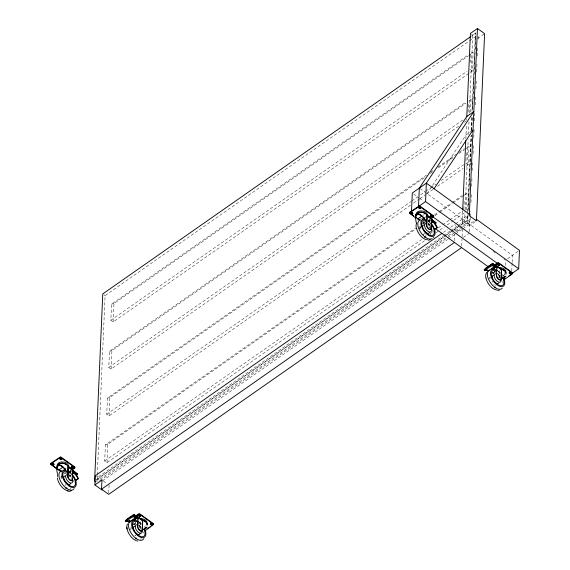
<?xml version="1.0" encoding="UTF-8"?>
<svg xmlns="http://www.w3.org/2000/svg" width="570" height="570" viewBox="0 0 570 570"><rect width="100%" height="100%" fill="white"/><g stroke="black" fill="none" stroke-linecap="round" stroke-linejoin="round"><path stroke-width="0.43" stroke-dasharray="2.85 2.14" d="M131.007 529.409L131.107 526.972M489.993 277.49L489.929 279.115M61.075 478.422L61.268 474.062M61.154 478.373L61.268 475.758M96.964 481.907L97.242 475.701M97.278 474.81L105.101 295.581L468.747 41.318M99.444 480.268L97.584 478.921L97.648 477.389L442.762 236.08M424.55 240.761L107.025 462.676L104.702 460.995L105.4 444.885L415.623 228.071M410.535 205.179L109.07 415.872L106.747 414.198L107.445 398.081L426.424 175.147M458.565 126.241L111.114 369.068L108.785 367.394L109.49 351.277L465.697 102.322M468.647 73.501L113.174 321.943L110.844 320.262L111.549 304.152L467.756 55.197M107.025 462.676L107.83 444.265L415.131 229.489M109.07 415.872L109.875 397.461L424.472 177.584M111.114 369.068L111.92 350.657L465.932 103.234M113.174 321.943L113.979 303.525L467.991 56.102M108.763 492.68L109.091 485.148M419.876 229.126L420.069 224.765M419.955 229.069L420.111 225.578M454.554 240.754L454.846 234.056M454.995 230.708L455.252 224.851M462.676 210.871L461.921 228.306L456.292 232.239M465.818 139.002L466.417 125.258M466.63 120.37L466.709 118.596M461.693 245.905L461.985 239.208M462.099 236.7L462.427 229.168M463.866 209.154L464.194 201.523M465.982 160.654L466.353 152.176M468.098 112.155L468.469 103.676M470.264 62.486L470.678 53.152L473.1 52.533L472.295 70.951L469.381 72.989M464.578 222.307L465.084 210.779M465.127 209.888L468.184 139.792M468.419 134.47L468.996 121.161M469.345 113.174L472.758 35.098L475.815 32.96L472.445 110.153L473.798 80.926M466.232 209.931L466.958 193.266L464.529 193.893M466.011 166.412L468.198 164.88L469.003 146.462L466.574 147.089M470.507 111.941L471.041 99.665L468.618 100.284M467.065 224.103L467.571 212.567M467.607 211.677L470.898 136.266M471.169 130.053L471.753 116.743M471.981 111.421L475.238 36.886M452.181 230.985L467.642 220.17L467.87 214.847M468.027 211.299L471.361 134.997M471.554 130.559L472.131 117.249M467.949 214.904L467.721 220.227L453.87 229.91M468.184 209.582L470.236 162.557M470.271 161.666L471.44 135.047M471.632 130.615L472.252 116.415M473.841 80.042L475.893 33.017L471.518 36.074M469.131 231.783L469.78 216.906M463.417 226.653L470.122 221.965L470.236 217.469M470.279 216.586L470.514 211.263M470.977 202.443L471.283 193.515M471.675 186.476L471.946 178.431M472.373 170.501L472.715 160.683M473.107 153.643L473.378 145.599M473.805 137.676L474.076 129.632M474.539 120.819L474.774 113.658M475.238 104.844L475.508 96.8M475.936 88.877L476.242 79.943M476.67 72.02L476.983 63.085M477.368 56.045L477.639 48.001M478.102 39.188L478.223 34.692M494.482 272.702L494.539 271.406L494.781 272.481M504.764 275.089L504.885 272.46M505.191 265.442L505.376 261.06M511.76 271.049L512.109 263.155M512.145 262.278L512.451 255.26L467.129 222.571L462.028 226.14M135.76 522.697L135.603 523.752L135.66 522.455L135.902 523.524M430.735 234.683L430.913 233.465M65.422 484.992L65.522 484.536M424.301 233.942L424.401 233.486M427.058 193.658L465.996 134.919L472.323 130.494M65.5 484.935L64.795 485.448M135.375 535.437L135.126 535.75L135.453 535.38M424.379 233.892L423.182 234.377M494.332 284.337L493.627 284.85M469.473 40.812L476.036 36.224M477.567 38.568L483.894 34.143M468.725 55.596L473.1 52.533M110.844 320.262L467.051 71.307M468.853 101.189L471.041 99.665M108.785 367.394L462.804 119.964M464.4 122.158L465.861 121.139M430.806 172.083L432.993 170.551M438.109 166.982L456.356 154.228M459.27 152.19L464.386 148.613M430.314 173.501L432.502 171.969M438.344 167.893L453.67 157.178M458.779 153.608L464.621 149.525M465.348 149.012L469.003 146.462M106.747 414.198L411.127 201.459M411.853 200.954L417.696 196.871M420.61 194.826L424.992 191.769M425.726 191.256L430.101 188.2M430.834 187.687L435.943 184.117M441.052 180.548L463.681 164.73M413.45 203.141L419.292 199.058M420.019 198.552L425.861 194.47M426.588 193.957L433.157 189.368M437.539 186.305L463.089 168.449M425.035 217.291L426.367 216.358M423.282 221.773L423.895 221.78M65.008 472.395L65.016 472.829M420.731 224.502L424.386 221.951M434.604 214.805L438.252 212.254M438.978 211.748L451.39 203.07M452.124 202.564L462.341 195.417M427.942 220.526L429.73 219.286M434.839 215.716L439.221 212.653M439.947 212.14L452.359 203.469M453.086 202.963L462.576 196.329M463.31 195.816L466.958 193.266M69.063 471.575L71.193 470.086M427.92 221.01L430.051 219.521M69.041 472.06L71.172 470.571M428.248 221.509L430.25 220.041M69.369 472.559L71.371 471.091M427.906 222.001L430.094 220.476M69.027 473.05L71.214 471.518M68.849 473.421L71.029 471.889M428.455 221.858L430.642 220.334M428.512 224.893L430.699 223.369M68.906 476.449L71.093 474.924M69.455 476.313L70.908 475.295M428.334 225.264L430.514 223.739M429.231 227.466L430.628 226.525M104.702 460.995L421.486 239.592M430.25 233.472L433.172 231.427M438.28 227.858L441.928 225.307M442.655 224.794L449.224 220.205M449.958 219.692L462.363 211.021M436.228 232.596L439.149 230.558M439.876 230.045L444.258 226.988M447.172 224.943L453.015 220.868M453.741 220.355L466.153 211.684M443.353 232.361L447.728 229.297M450.649 227.259L455.024 224.195M455.751 223.689L469.352 214.178M467.877 216.693L462.256 220.633L469.395 225.784L475.722 221.352M443.489 235.574L450.058 230.978M450.784 230.472L457.354 225.877M458.08 225.364L464.65 220.775L426.495 193.251M97.584 478.921L444.151 236.593M444.885 236.087L451.447 231.491M96.059 480.097L445.854 235.517M446.581 235.004L453.143 230.415M100.135 479.178L445.241 237.875M448.163 235.83L452.537 232.774M455.459 230.729L461.294 226.646M100.064 480.709L460.574 228.534M102.458 480.859L447.571 239.55M448.298 239.044L454.867 234.448M455.594 233.942L462.163 229.347M462.89 228.841L475.793 219.82M463.431 237.391L469.06 233.451M507.528 258.702L519.484 250.344M138.617 523.438L141.289 521.571M500.168 270.529L498.166 271.926A8.906 4.603 55 0 1 500.075 273.707M422.947 215.389L424.272 214.498M498.287 274.362L500.275 273.023L498.173 271.455M138.745 525.853L141.396 524.065L138.588 521.978M504.55 274.854L501.999 275.78M144.502 526.488L145.671 525.903M134.826 535.843L135.204 535.693M111.549 304.152L113.979 303.525M109.49 351.277L111.92 350.657M107.445 398.081L109.875 397.461M105.4 444.885L107.83 444.265M423.98 223.625L423.396 223.476M423.261 234.32L423.752 234.348M423.909 223.141L423.417 222.991M498.999 275.609L500.503 275.837M141.567 528.176L138.645 527.471L140.049 527.955M492.067 273.08L493.677 273.507M133.188 524.129L134.798 524.55M138.702 526.174L140.12 526.659M492.459 272.367L493.962 273.294M133.579 523.41L135.083 524.343L133.644 523.403M492.166 272.232L493.478 273.073M133.943 523.695L135.254 524.535M492.523 272.353L493.983 273.294M471.589 34.257L472.758 35.098M469.972 69.269L472.295 70.951M465.868 163.198L468.198 164.88M467.642 220.17L470.122 221.965M420.033 188.585L425.776 192.731M413.727 194.035L418.743 197.655M419.463 198.168L423.04 200.754M493.235 251.391L495.387 252.945M503.987 259.143L505.419 260.184M419.434 217.142L421.593 218.702M428.091 223.39L430.257 224.951M494.511 271.306L495.95 272.346M496.67 272.866L500.282 275.467M423.866 221.402L424.479 221.844A0.862 0.613 2.5 0 1 424.622 221.972M422.961 222.371L424.258 223.305L422.954 222.207M422.961 222.435L424.258 223.376M493.527 273.258L492.224 272.317L493.527 273.322M498.095 276.842L500.168 278.338M103.939 294.74L105.101 295.581M103.384 481.023L106.953 483.602M96.487 476.549L97.648 477.389M65.6 472.893L64.987 472.445A0.862 0.613 2.5 0 0 64.802 472.345M139.907 528.39L141.289 529.38M132.988 523.901L134.363 524.892M502.384 274.59L503.787 275.638M428.505 220.74L430.25 222.215M69.041 471.297L71.371 473.257M498.116 270.871L500.403 272.994M139.237 521.92L141.524 524.044M492.045 281.181L493.029 282.471M69.319 474.482A11.136 5.757 55 0 1 71.015 476.434M73.281 480.111A11.136 5.757 55 0 1 74.186 482.391M69.162 475.337A4.873 2.522 55 0 1 71.2 477.404M69.169 472.416A8.906 4.603 55 0 1 71.129 474.069M69.169 471.611A10.025 5.18 55 0 1 71.378 473.471M70.573 488.191A8.906 4.603 55 0 1 69.661 489.381M70.602 479.078A10.787 5.579 55 0 1 70.944 479.57M65.607 473.763A0.862 0.613 2.5 0 1 65.436 473.855M64.781 473.905A0.862 0.613 2.5 0 1 64.389 473.741M65.628 473.271A0.862 0.613 2.5 0 1 64.41 473.25M141.139 538.386A10.025 5.18 55 0 1 140.712 539.548M139.5 525.298A11.136 5.757 55 0 1 141.132 527.336M143.519 531.824A11.136 5.757 55 0 1 143.989 533.328M130.665 529.637A4.873 2.522 55 0 1 130.922 528.739M139.265 522.968A8.906 4.603 55 0 1 141.196 524.756M139.023 525.725A4.873 2.522 55 0 1 141.004 527.913M139.329 522.206A10.025 5.18 55 0 1 140.982 523.666M428.198 223.433A11.136 5.757 55 0 1 430.407 226.083M432.502 229.817A11.136 5.757 55 0 1 433.278 232.076M428.041 224.295A4.873 2.522 55 0 1 430.079 226.354M428.049 221.374A8.906 4.603 55 0 1 431.362 224.58M428.049 220.561A10.025 5.18 55 0 1 430.257 222.421M419.947 228.684A4.873 2.522 55 0 1 420.617 227.06M426.218 235.032A4.873 2.522 55 0 1 425.448 235.289M428.761 227.088A10.787 5.579 55 0 1 429.481 228.029M424.629 222.585A0.862 0.613 2.5 0 1 423.268 222.692M424.65 222.101A0.862 0.613 2.5 0 1 423.289 222.207M494.105 270.814A11.136 5.757 55 0 1 495.971 272.011M498.38 274.248A11.136 5.757 55 0 1 500.011 276.286M502.655 281.537A11.136 5.757 55 0 1 503.039 282.998M495.636 285.314A4.873 2.522 55 0 1 494.803 285.47M489.545 278.588A4.873 2.522 55 0 1 490.378 277.141M497.909 274.676A4.873 2.522 55 0 1 499.883 276.863M498.209 271.163A10.025 5.18 55 0 1 500.382 273.173M500.446 277.134L498.942 276.913L500.432 277.134"/><path stroke-width="0.85" d="M67.709 476.513L68.222 466.438L77.185 473.734C77.57 478.166 66.654 465.861 76.914 474.782M137.94 522.191L137.662 526.965L138.154 517.239L133.715 514.496L126.882 519.27M138.075 517.289L142.621 520.638L138.075 517.289L145.371 521.386L146.953 523.31L147.039 525.44M500.838 279.927L500.382 280.127C496.263 279.535 495.978 274.327 496.819 271.149M496.741 271.199L497.033 266.19L492.594 263.447L485.761 268.228L485.925 269.582M68.158 466.937L77.093 473.841L76.843 474.839M72.568 475.052L71.927 480.581M72.49 475.109L72.789 470.1L68.144 466.495M102.059 490.065L94.919 484.913L95.318 475.708L441.893 233.379M461.622 247.58L108.692 494.354L101.553 489.203L101.952 479.997L94.919 484.913M142.13 530.713L142.671 520.239M141.88 531.026L142.308 530.207L142.749 520.182L138.154 517.239L134.064 520.089L138.147 517.303M411.49 211.413L412.295 193.002L426.36 183.162L473.834 111.556L466.801 116.48L419.328 188.079L418.522 206.497L420.689 208.057M419.228 206.005L425.562 201.573L426.36 183.162L469.352 214.178M427.037 215.888L435.972 222.792M431.055 229.218L431.668 219.051L427.001 215.432L431.59 219.108M426.666 225.414C426.709 227.416 428.654 230.009 430.806 229.532L431.447 224.003M462.719 209.981L465.74 140.776M466.787 116.822L470.428 33.416L477.461 28.5L484.6 33.651L476.427 220.861L469.288 215.709L477.461 28.5M500.46 280.07C497.838 279.849 496.185 276.614 496.605 274.448M501.009 279.663L501.55 269.19L496.955 266.247L501.572 269.204M500.759 279.977L501.187 279.158L501.628 269.133C503.951 269.66 506.666 271.719 505.918 274.391M494.796 265.2L498.465 263.155L512.409 273.187L518.679 268.755L519.484 250.344L476.492 219.329M72.711 470.157C68.835 467.393 65.407 461.415 59.693 463.609C55.012 464.928 57.342 470.984 61.389 471.219L58.76 470.015L62.736 467.329M147.096 524.144C147.908 520.268 142.992 518.194 139.792 518.714M435.722 223.789L431.511 220.811L435.722 223.789L436.064 222.685C430.322 219.543 424.144 207.858 416.513 213.95C411.968 217.491 425.42 222.706 417.639 218.965L421.622 216.287M427.315 216.358C428.59 209.724 414.689 208.67 416.121 215.745M505.975 273.094C506.787 269.218 501.871 267.152 498.672 267.672M416.463 223.184L416.007 225.827L416.371 228.442M72.176 480.268L72.34 478.344M127.395 523.958L126.74 526.452L126.918 528.967M57.1 465.961C58.81 462.455 63.911 462.633 66.719 464.65M415.979 214.911C417.689 211.413 422.79 211.584 425.598 213.608M144.595 529.024L145.599 527.528M503.702 277.633L504.393 276.578L503.631 277.597M434.091 188.734L473.029 130.003M144.374 529.174L145.521 527.578L146.44 527.735L147.067 527.186L142.315 530.007M433.464 237.605L433.863 237.148M486.659 272.467L485.69 274.94L485.797 277.918M153.615 524.393L153.551 523.745L139.686 513.748L138.845 513.734L135.225 516.256M433.62 216.557L433.677 215.909L419.413 205.763L409.616 212.339L409.559 212.988M512.437 273.393L512.494 272.752L498.565 262.706L497.724 262.692L494.817 264.715M470.791 36.58L102.771 293.906L94.599 481.116L95.767 481.956M411.333 213.152L411.939 212.724L412.53 213.223A0.862 0.613 2.5 0 1 412.538 214.092A0.862 0.613 2.5 0 1 411.319 214.071L410.699 213.629A0.862 0.613 2.5 0 1 410.692 212.76A0.862 0.613 2.5 0 1 411.918 212.781M419.342 207.551L419.955 207.124L420.539 207.623A0.862 0.613 2.5 0 1 420.553 208.492A0.862 0.613 2.5 0 1 419.328 208.47L418.715 208.029A0.862 0.613 2.5 0 1 418.701 207.159A0.862 0.613 2.5 0 1 419.926 207.181M52.454 464.201L53.06 463.773M60.463 458.594L61.075 458.173M62.814 470.67L65.486 468.804M422.363 219.158L424.365 217.754M431.298 216.172L431.903 215.745M72.419 467.215L73.024 466.794M72.611 469.089L74.798 467.557L74.798 466.958L60.627 456.819L50.673 463.439L50.63 463.98L52.119 465.077M430.763 219.03L433.663 216.999L433.706 216.45L419.399 206.247L409.417 213.045L415.808 218.004M71.884 470.072L74.777 468.041L74.827 467.5L60.427 457.29L50.516 464.158L57.62 469.545M431.426 222.856L432.886 221.837L432.217 220.647M71.82 474.411L74.549 472.744M75.76 474.774L77.185 473.734M434.618 229.176L437.347 227.508A10.787 5.579 55 0 0 434.212 222.564M75.739 480.225L78.468 478.558A10.787 5.579 55 0 0 74.948 473.171M75.554 480.596L78.468 478.558M434.433 229.546L437.347 227.508M65.97 488.618L66.939 487.941M424.849 237.569L425.819 236.892M101.553 489.203L454.482 242.428M485.847 268.242L492.523 263.568L501.5 269.596L496.955 266.247M484.714 270.472L490.535 266.397A10.901 5.636 55 0 1 494.703 266.418L488.882 270.493A10.901 5.636 55 0 0 484.714 270.472L484.208 269.574L490.036 265.499A10.787 5.579 55 0 1 493.399 265.235M125.329 520.624L131.157 516.548A10.787 5.579 55 0 1 135.325 516.57L135.824 517.467L130.003 521.536A10.901 5.636 55 0 0 125.835 521.514L125.329 520.624A10.787 5.579 55 0 1 126.184 520.246M492.68 264.858L496.955 267.893L492.68 264.858L492.594 263.447M125.835 521.514L131.656 517.446A10.901 5.636 55 0 1 135.824 517.467M133.879 515.85C143.562 521.928 133.444 518.216 133.715 514.496M135.916 516.249L139.586 514.197L153.679 524.393L145.022 530.884M139.279 515.437L139.885 515.009M498.159 264.387L498.764 263.967L499.356 264.459A0.862 0.613 2.5 0 1 499.37 265.328A0.862 0.613 2.5 0 1 498.144 265.314L497.532 264.865A0.862 0.613 2.5 0 1 497.517 263.995A0.862 0.613 2.5 0 1 498.743 264.017M491.789 269.104L494.703 267.066M132.183 520.659L136.551 517.603M492.28 269.51L496.285 266.71L492.943 269.111M151.228 524.058L151.841 523.63M510.107 273.009L510.72 272.588L511.304 273.08A0.862 0.613 2.5 0 1 511.319 273.949A0.862 0.613 2.5 0 1 510.093 273.935L509.48 273.486A0.862 0.613 2.5 0 1 509.466 272.617A0.862 0.613 2.5 0 1 510.692 272.638M147.879 528.411L150.722 526.423M503.923 279.35L505.341 278.36M508.889 275.873L511.019 274.391M503.901 279.834L512.416 273.885L512.409 273.187M135.653 538.871L136.622 538.187M494.532 287.822L495.501 287.145M501.194 278.958L505.946 276.144L505.319 276.685L504.55 276.429M430.884 229.482L428.861 229.04L426.93 226.625M71.549 480.724L72.005 480.524M141.502 531.176L141.959 530.969M428.483 240.276L430.222 239.692M71.343 490.742L69.604 491.319L67.424 490.962M431.554 219.457L432.096 219.315L433.093 221.103M72.668 470.499L73.217 470.364M497.546 290.451L499.42 290.109M71.628 480.674L69.903 480.139M141.011 531.147L141.581 531.119M501.628 269.133L505.212 271.242M142.771 520.196L146.333 522.291M71.136 480.645L69.319 479.648L67.766 477.083L68.201 466.424L67.858 476.577C67.018 466.552 53.409 457.119 57.57 474.504M140.455 530.948L141.089 531.09M504.699 276.557L505.312 276.877A2.7 1.083 -49.2 0 0 503.588 277.961M145.671 527.521L146.433 527.927A2.7 1.083 -49.2 0 0 144.531 529.188M140.534 530.891L138.731 529.494L137.798 527.478M129.098 520.645L130.58 521.557M138.068 517.361L133.644 514.617L133.8 515.907M425.562 201.573L518.679 268.755M430.799 215.346L499.377 264.822M509.48 272.111L511.646 273.678M435.316 228.599L488.732 267.138M411.939 212.289L412.552 212.738M411.326 212.717L411.946 213.159M410.315 213.536L413.763 216.023M494.625 287.202L495.408 287.764M424.935 236.949L425.726 237.512M61.068 457.739L61.681 458.18A0.862 0.613 2.5 0 1 61.695 459.05A0.862 0.613 2.5 0 1 60.47 459.028L59.857 458.586A0.862 0.613 2.5 0 1 59.622 457.988M73.017 466.36L73.637 466.801A0.862 0.613 2.5 0 1 73.644 467.671A0.862 0.613 2.5 0 1 72.419 467.649L71.806 467.208A0.862 0.613 2.5 0 1 71.571 466.609M60.463 458.159L61.075 458.608M72.411 466.78L73.024 467.229M139.279 515.002L139.892 515.444M151.228 523.623L151.841 524.065M52.447 463.766L53.067 464.208M53.502 466.075L56.95 468.561M66.056 487.991L66.847 488.561M135.746 538.244L136.529 538.814M486.702 270.045L488.105 271.071L486.623 270.102M127.124 520.574L129.924 522.633M127.046 520.631L129.148 522.177M418.109 213.672L424.429 218.374M58.525 464.194L65.55 469.424M139.935 530.528L138.346 528.789M69.398 479.591L67.844 477.026M495.658 265.15L496.157 266.048M490.036 265.499L490.535 266.397M136.779 516.199L137.277 517.09M131.157 516.548L131.656 517.446M129.497 520.645L130.003 521.536M137.926 528.169L137.74 526.908M416.449 223.454C412.288 206.069 425.897 215.51 426.738 225.535L427.08 215.374L426.645 226.034M146.953 523.31L147.195 524.386M68.592 466.353C67.987 460.532 55.953 460.218 57.242 466.787M71.898 474.019A10.025 5.18 55 0 1 75.133 486.894A10.025 5.18 55 0 1 64.218 480.788A10.025 5.18 55 0 1 64.966 470.143M72.048 475.081A8.906 4.603 55 0 1 74 486.324A8.906 4.603 55 0 1 64.068 479.299A8.906 4.603 55 0 1 66.59 471.219M74.086 488.69A11.136 5.757 55 0 1 62.158 483.83A11.136 5.757 55 0 1 61.553 470.877M72.454 480.026A4.873 2.522 55 0 1 70.552 483.054A4.873 2.522 55 0 1 66.141 478.586A4.873 2.522 55 0 1 67.118 474.625M70.509 483.559A4.873 2.522 55 0 1 67.196 483.752M66.127 482.847A4.873 2.522 55 0 1 63.776 478.444A4.873 2.522 55 0 1 65.172 475.986M68.094 490.806A10.025 5.18 55 0 1 57.933 480.375M57.741 479.712A10.025 5.18 55 0 1 57.435 478.016M57.435 476.506A10.025 5.18 55 0 1 57.748 475.23M74.007 472.886A10.901 5.636 55 0 1 77.919 478.693M53.06 463.339A0.862 0.613 2.5 0 0 51.834 463.317A0.862 0.613 2.5 0 0 51.842 464.187L52.461 464.628A0.862 0.613 2.5 0 0 53.929 464.222M53.673 463.78A0.862 0.613 2.5 0 1 53.901 464.066M143.747 538.75A11.136 5.757 55 0 1 131.57 533.748A11.136 5.757 55 0 1 131.634 520.98M137.826 541.001A10.025 5.18 55 0 1 136.472 540.731M135.76 540.46A10.025 5.18 55 0 1 129.896 535.266M129.461 534.617A10.025 5.18 55 0 1 126.982 527.592M144.189 528.048A10.025 5.18 55 0 1 142.001 537.731A10.025 5.18 55 0 1 131.812 526.146A10.025 5.18 55 0 1 138.588 521.678M144.167 529.38A8.906 4.603 55 0 1 141.446 536.726A8.906 4.603 55 0 1 132.746 527.115A8.906 4.603 55 0 1 137.285 521.771M142.115 530.528A4.873 2.522 55 0 1 139.529 533.028A4.873 2.522 55 0 1 135.361 527.571A4.873 2.522 55 0 1 137.94 525.07M140.256 533.043A4.873 2.522 55 0 1 135.453 532.758M134.527 531.546A4.873 2.522 55 0 1 134.997 526.167M139.044 514.404A0.862 0.613 2.5 0 0 138.667 515.423L139.287 515.871A0.862 0.613 2.5 0 0 140.512 515.893A0.862 0.613 2.5 0 0 140.498 515.024M139.272 514.389A0.862 0.613 2.5 0 1 139.885 514.575M152.71 524.079A0.862 0.613 2.5 0 1 151.235 524.493L150.623 524.044A0.862 0.613 2.5 0 1 150.359 523.609M150.786 523.082A0.862 0.613 2.5 0 1 151.834 523.196M431.291 223.561A10.025 5.18 55 0 1 433.485 236.208A10.025 5.18 55 0 1 422.313 228.306A10.025 5.18 55 0 1 425.149 219.215M431.775 225.143A8.906 4.603 55 0 1 432.423 235.46A8.906 4.603 55 0 1 422.755 227.843A8.906 4.603 55 0 1 425.469 220.17M432.131 238.538A11.136 5.757 55 0 1 420.396 231.812A11.136 5.757 55 0 1 420.432 219.828M431.333 228.976A4.873 2.522 55 0 1 429.431 232.004A4.873 2.522 55 0 1 425.021 227.537A4.873 2.522 55 0 1 425.997 223.575M429.388 232.517A4.873 2.522 55 0 1 426.624 233.03A4.873 2.522 55 0 1 423.275 229.34M422.783 228.021A4.873 2.522 55 0 1 424.051 224.936M427.6 239.77A10.025 5.18 55 0 1 416.62 228.67M432.886 221.837A10.901 5.636 55 0 1 436.798 227.651M430.428 215.724A0.862 0.613 2.5 0 0 430.685 216.158L431.298 216.607A0.862 0.613 2.5 0 0 432.523 216.621A0.862 0.613 2.5 0 0 432.516 215.759L431.896 215.31A0.862 0.613 2.5 0 0 431.511 215.147M430.678 215.289A0.862 0.613 2.5 0 1 430.856 215.196M418.722 206.668A0.862 0.613 2.5 0 0 418.736 207.537L419.349 207.986A0.862 0.613 2.5 0 0 420.575 208.007A0.862 0.613 2.5 0 0 420.56 207.138L419.947 206.689A0.862 0.613 2.5 0 0 419.769 206.589M410.714 212.275A0.862 0.613 2.5 0 0 410.721 213.137L411.341 213.586A0.862 0.613 2.5 0 0 412.694 212.867M502.27 288.213A11.136 5.757 55 0 1 490.784 283.183A11.136 5.757 55 0 1 489.302 270.266M496.705 289.952A10.025 5.18 55 0 1 490.763 286.61M490.236 286.055A10.025 5.18 55 0 1 487.2 281.537M486.894 280.86A10.025 5.18 55 0 1 486.053 278.181M503.068 277.006A10.025 5.18 55 0 1 500.88 286.682A10.025 5.18 55 0 1 490.692 275.096A10.025 5.18 55 0 1 497.468 270.636M502.462 277.113A8.906 4.603 55 0 1 500.909 285.755A8.906 4.603 55 0 1 491.739 276.464A8.906 4.603 55 0 1 496.164 270.729M500.994 279.485A4.873 2.522 55 0 1 498.408 281.979A4.873 2.522 55 0 1 494.24 276.521A4.873 2.522 55 0 1 496.819 274.028M498.878 282.898A4.873 2.522 55 0 1 494.332 281.708M492.708 279.179A4.873 2.522 55 0 1 493.876 275.118M493.798 265.371A10.787 5.579 55 0 1 494.204 265.527M484.208 269.574A10.787 5.579 55 0 1 486.068 269.076M499.612 264.573A0.862 0.613 2.5 0 1 498.166 264.822L497.553 264.38A0.862 0.613 2.5 0 1 497.325 264.102M497.318 263.782A0.862 0.613 2.5 0 1 497.403 263.632M511.468 272.724A0.862 0.613 2.5 0 1 510.114 273.443L509.502 273.002A0.862 0.613 2.5 0 1 509.274 272.724M509.267 272.403A0.862 0.613 2.5 0 1 509.487 272.132M510.535 272.054A0.862 0.613 2.5 0 1 510.713 272.154M58.432 464.65L57.57 466.517A2.7 1.525 -58 0 1 59.636 465.191L58.432 464.65M417.311 213.6L416.449 215.474A2.7 1.525 -58 0 1 418.515 214.142L417.311 213.6M432.495 216.244L431.875 215.802A0.862 0.613 2.5 0 0 430.656 215.781A0.862 0.613 2.5 0 0 430.664 216.65L431.276 217.092A0.862 0.613 2.5 0 0 432.502 217.113A0.862 0.613 2.5 0 0 432.495 216.244M140.477 515.508L139.864 515.066A0.862 0.613 2.5 0 0 138.638 515.045A0.862 0.613 2.5 0 0 138.645 515.914L139.265 516.356A0.862 0.613 2.5 0 0 140.491 516.377A0.862 0.613 2.5 0 0 140.477 515.508M152.425 524.129L151.812 523.688A0.862 0.613 2.5 0 0 150.587 523.666A0.862 0.613 2.5 0 0 150.601 524.535L151.214 524.977A0.862 0.613 2.5 0 0 152.439 524.999A0.862 0.613 2.5 0 0 152.425 524.129M61.66 458.672L61.047 458.223A0.862 0.613 2.5 0 0 59.822 458.202A0.862 0.613 2.5 0 0 59.836 459.071L60.449 459.52A0.862 0.613 2.5 0 0 61.674 459.541A0.862 0.613 2.5 0 0 61.66 458.672M73.615 467.293L72.996 466.844A0.862 0.613 2.5 0 0 71.77 466.823A0.862 0.613 2.5 0 0 71.784 467.692L72.397 468.141A0.862 0.613 2.5 0 0 73.623 468.155A0.862 0.613 2.5 0 0 73.615 467.293M53.651 464.272L53.038 463.823A0.862 0.613 2.5 0 0 51.813 463.809A0.862 0.613 2.5 0 0 51.82 464.678L52.44 465.12A0.862 0.613 2.5 0 0 53.658 465.141A0.862 0.613 2.5 0 0 53.651 464.272"/></g></svg>
